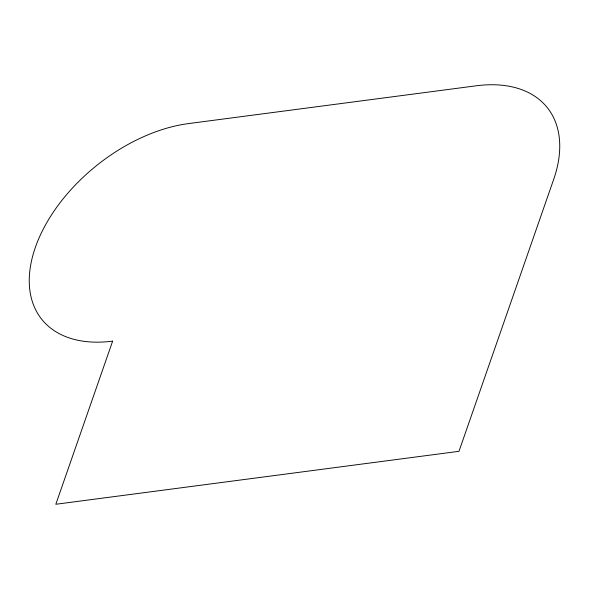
<?xml version="1.0" encoding="UTF-8"?>
<svg xmlns="http://www.w3.org/2000/svg" width="589" height="589" viewBox="0 0 589 589"><rect width="100%" height="100%" fill="white"/><g stroke="black" fill="none" stroke-linecap="round" stroke-linejoin="round"><path stroke-width="0.88" d="M112.639 341.127L55.83 504.265L458.986 451.314L553.675 179.409A139.247 85.854 -38.6 0 0 476.361 85.78L188.392 123.602A139.247 85.854 -38.6 0 0 35.325 247.49A139.247 85.854 -38.6 0 0 112.639 341.127"/></g></svg>
